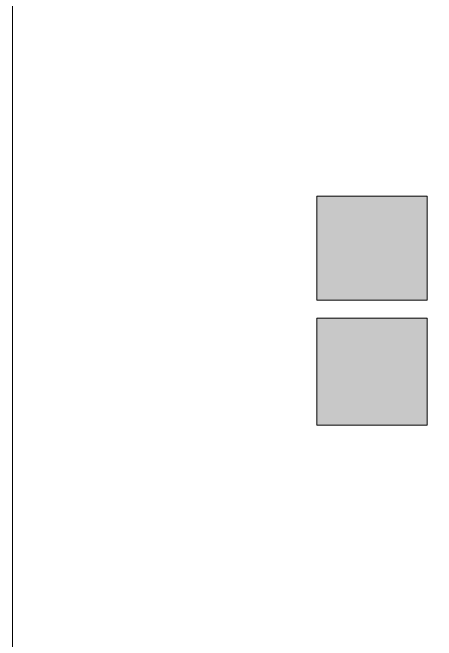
# Model space of a CAD drawing. Extents: x 752 to 1087, y 357 to 811.
# Drawn here: x 922.629 to 925.413, y 431.21 to 435.338 of the extents above; entities that cross this region are included whole.
import ezdxf

# ---------------------------------------------------------------- set-up
doc = ezdxf.new("R2010")
doc.units = 0
doc.header["$MEASUREMENT"] = 0
doc.layers.get('0').update_dxf_attribs({"linetype": 'CONTINUOUS', "lineweight": 30})
doc.layers.add('Dim', color=142, linetype='CONTINUOUS', lineweight=0)
doc.layers.add('UG-Khartosha', color=11, linetype='CONTINUOUS', lineweight=20)

# ---------------------------------------------------------------- blocks, each defined once
blk = doc.blocks.new('fghty')
at = {"layer": 'UG-Khartosha', "true_color": 0x921802}
blk.add_hatch(color=24, dxfattribs=at).paths.add_polyline_path([(-283.2356, -80.7979), (-283.2356, -81.5166), (-282.4734, -81.5166), (-282.4734, -80.7979)])
at = {"layer": 'UG-Khartosha', "true_color": 0xffffff}
blk.add_hatch(color=7, dxfattribs=at).paths.add_polyline_path([(-283.2356, -82.379), (-283.2356, -81.6393), (-282.4741, -81.6393), (-282.4741, -82.379)])
at = {"layer": 'UG-Khartosha', "color": 7, "lineweight": 20}
for points in [[(-283.2356, -80.7979), (-283.2356, -81.5166), (-282.4734, -81.5166), (-282.4734, -80.7979)], [(-283.2356, -82.379), (-283.2356, -81.6393), (-282.4741, -81.6393), (-282.4741, -82.379)]]:
    blk.add_lwpolyline(points, close=True, dxfattribs=at)
blk = doc.blocks.new('UG-DAMANHOUR-LABS-BORD')
at = {"layer": 'UG-Khartosha', "color": 14}
blk.add_lwpolyline([(-0.7487, 5.2494), (-0.7487, 23.7437), (-16.2389, 23.7437), (-16.2389, 5.2494)], dxfattribs=at)
at = {"layer": 'Dim', "linetype": 'Continuous', "xscale": 0.952857142857144, "yscale": 0.952857142857144, "zscale": 0.952857142857144}
blk.add_blockref('fghty', (255.6423, 89.7017), dxfattribs=at)

msp = doc.modelspace()

# ---------------------------------------------------------------- block references
msp.add_blockref('UG-DAMANHOUR-LABS-BORD', (938.8675, 421.4182))

doc.saveas('drawing.dxf')
